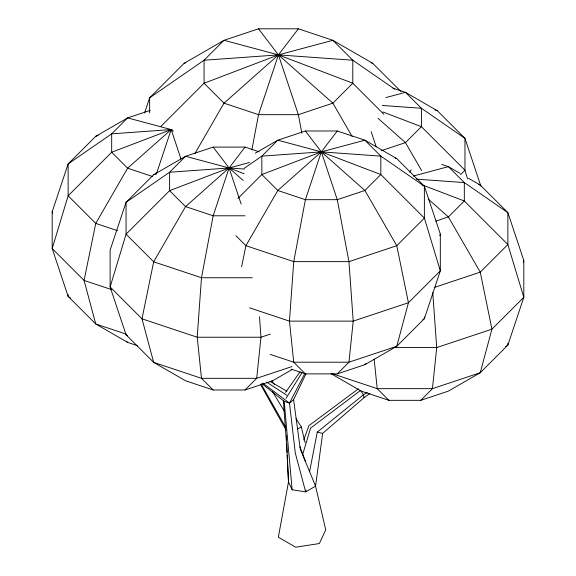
<?xml version="1.0" encoding="UTF-8"?>
<svg xmlns="http://www.w3.org/2000/svg" width="576" height="576" viewBox="0 0 576 576"><rect width="100%" height="100%" fill="white"/><g stroke="black" fill="none" stroke-linecap="round" stroke-linejoin="round"><path stroke-width="0.86" d="M369.886 393.437L364.061 397.67L322.639 433.404L315.569 486.144L325.721 529.862L319.37 543.535L295.682 547.2L278.345 537.192L288.497 481.961L287.251 455.126M251.878 149.868L258.509 114.66L278.431 54.886L298.361 28.8L332.87 40.306L372.722 63.31L400.954 91.548M306 490.111L305.662 491.868L292.126 489.773L288.497 481.961L286.61 444.686L283.334 400.442M309.586 471.658L317.268 432.115L363.413 394.834L367.178 392.4M241.603 266.753L245.909 245.7L277.79 190.483L321.336 151.87L337.277 130.997L364.889 140.198L396.77 158.602L424.375 186.214L440.316 234.036L440.316 270.842L424.375 318.665L396.77 346.277L364.889 364.68L337.277 373.882L305.402 373.882L291.175 369.144M302.616 454.68L310.55 428.141L360.576 390.413L363.413 394.834L364.061 397.67M439.805 235.735L440.316 234.036M523.289 262.181L523.807 260.482L507.866 212.659L480.254 185.047L468.598 178.315M137.664 345.737L127.62 342.389L95.746 323.978L68.134 296.374L52.193 248.551L52.193 211.738L68.134 163.922L95.746 136.31L127.62 117.907L150.214 110.376M144.583 112.975L149.638 97.819L184.147 63.31L223.999 40.306L258.509 28.8L298.361 28.8M156.348 174.038L171.173 129.571L172.843 130.212M303.746 439.92L308.93 425.628L358.387 388.829M293.594 399.679L300.29 449.1L315.569 486.144L305.662 491.868L295.308 453.082L289.49 403.142L293.594 399.679L305.928 373.874M261.878 383.659L284.198 401.321L289.49 403.142L304.798 373.579M194.897 153.569L223.999 103.162L278.431 54.886L332.87 40.306L352.793 60.228L394.726 89.186M286.078 398.297L302.062 372.6M285.595 392.342L300.103 371.758M259.258 151.841L245.03 147.096L229.09 167.969L185.544 206.582L153.662 261.806L141.998 318.823L153.662 362.376L185.544 380.779L213.156 389.981L245.03 389.981L272.642 380.779L292.082 369.554M409.608 172.051L411.206 169.963M161.028 126.281L204.07 83.232L278.431 54.886L352.793 60.228L352.793 83.232L383.81 114.25M245.03 147.096L213.156 147.096L185.544 156.298L153.662 174.708L126.058 202.313L110.117 250.135L110.117 286.949L126.058 334.764L153.662 362.376L201.485 378.317L256.702 378.317L291.938 366.566M237.866 198.526L261.85 174.542L321.336 151.87L364.889 140.198L380.83 156.139L424.375 186.214L424.375 218.095L440.316 270.842L408.434 302.724L353.218 321.127L289.462 321.127L249.53 307.822M245.03 389.981L256.702 378.317L260.971 337.234L259.51 316.807M460.57 174.614L464.962 170.222L464.962 138.348L437.35 110.736L405.475 92.333L392.926 88.15M337.277 373.882L348.948 362.21L396.77 346.277L408.434 302.724L396.77 245.7L364.889 190.483L321.336 151.87L305.402 130.997L277.79 140.198L255.24 153.216M364.889 364.68L366.113 363.456M330.955 373.615L361.282 391.126L388.886 400.327L420.768 400.327L432.439 388.656L480.254 372.715L507.866 345.11L523.807 297.288L523.807 260.482M244.138 168.372L261.85 156.139L277.79 140.198L321.336 151.87L380.83 174.542L424.375 218.095L396.77 245.7L348.948 261.641L293.731 261.641L245.909 245.7L235.872 235.663M422.899 319.687L424.375 318.665L424.375 316.894M505.649 346.637L507.866 345.11L507.866 343.339M297.828 428.875L301.313 426.938L296.014 418.601M184.147 63.31L185.832 62.748M95.746 136.31L98.258 135.475M153.662 174.708L156.182 173.866M381.211 150.703L405.475 142.618L421.416 126.677L421.416 108.274L405.475 92.333L385.834 97.596M435.83 221.112L448.38 216.929L464.321 200.988L464.321 182.585L448.38 166.644L441.684 164.412M270.317 334.116L260.971 337.234L197.215 337.234L141.998 318.823L110.117 286.949L126.058 234.194L126.058 202.313L169.603 172.238L185.544 156.298L229.09 167.969L244.174 173.722M434.952 287.244L480.254 272.146L507.866 244.541L507.866 212.659L464.321 182.585L416.369 179.143M420.768 400.327L448.38 391.126L480.254 372.715L491.926 329.17L480.254 272.146L448.38 216.929L428.278 199.109M249.588 162.475L229.09 167.969L169.603 190.649L126.058 234.194L153.662 261.806L201.485 277.74L252.252 277.74M413.366 176.026L448.38 166.644L460.044 173.376M305.402 130.997L337.277 130.997M245.03 215.791L213.156 215.791L185.544 206.582L169.603 190.649L169.603 172.238L229.09 167.969L244.188 169.056M394.502 347.573L436.709 347.573L491.926 329.17L523.807 297.288L507.866 244.541L464.321 200.988L422.424 185.018M382.349 105.466L421.416 108.274L464.962 138.348L480.902 186.163M317.268 432.115L322.639 433.404M371.038 62.748L372.722 63.31M434.837 109.901L437.35 110.736M478.577 184.493L480.254 185.047M395.093 158.047L396.77 158.602M152.719 176.558L127.62 168.192L111.679 152.251L111.679 133.848L127.62 117.907L171.173 129.571L173.182 131.357M117.554 230.681L95.746 223.409L68.134 195.797L68.134 163.922L111.679 133.848L171.173 129.571L180.958 158.94M111.254 289.49L84.074 280.433L52.193 248.551L68.134 195.797L111.679 152.251L171.173 129.571L127.62 168.192L95.746 223.409L84.074 280.433L95.746 323.978L126.785 334.325M331.92 373.558L377.222 388.656L432.439 388.656L436.709 347.573L432.756 292.529M270.238 354.384L293.731 362.21L348.948 362.21L353.218 321.127L348.948 261.641L337.277 199.685L321.336 151.87L261.85 156.139L261.85 174.542L277.79 190.483L305.402 199.685L337.277 199.685L364.889 190.483L380.83 174.542L380.83 156.139L321.336 151.87L305.402 199.685L293.731 261.641L289.462 321.127L293.731 362.21L305.402 373.882M382.867 111.982L421.416 126.677L464.962 170.222L467.532 178.733M270.014 381.413L286.999 391.248M266.594 382.111L286.848 395.287M126.058 334.764L127.534 335.786M70.351 297.9L68.134 296.374L68.134 294.602M262.886 383.134L289.49 403.142M378 118.26L405.475 142.618L421.639 170.611M243.166 180.446L229.09 167.969L213.156 147.096M388.886 400.327L377.222 388.656L374.155 359.186M213.156 389.981L201.485 378.317L197.215 337.234L201.485 277.74L213.156 215.791L229.09 167.969L241.121 204.041M126.396 341.158L127.62 342.389M258.509 28.8L278.431 54.886L332.87 103.162L352.123 136.505M271.908 380.686L274.313 384.473M272.491 391.594L284.119 410.818M261.187 384.12L285.473 426.938M260.402 384.214L286.085 430.078M299.909 446.81L305.287 460.915M371.153 131.681L376.186 146.786M52.193 211.738L52.711 213.444M301.313 426.938L305.086 442.613M301.838 133.142L298.361 114.66L278.431 54.886L223.999 40.306L204.07 60.228L149.638 97.819L149.638 112.874M292.126 489.773L284.198 401.321M286.337 435.449L286.546 439.92M286.711 443.498L287.122 452.441M352.793 83.232L332.87 103.162L298.361 114.66L258.509 114.66L223.999 103.162L204.07 83.232L204.07 60.228L278.431 54.886L352.793 83.232"/></g></svg>
